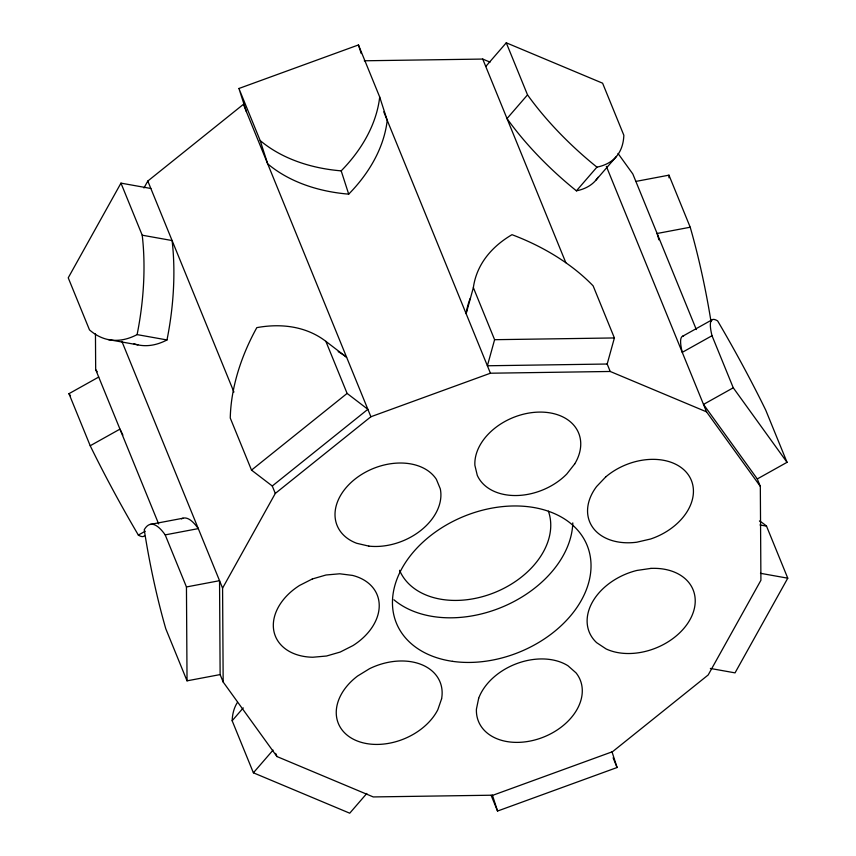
<?xml version="1.0" encoding="UTF-8"?>
<svg xmlns="http://www.w3.org/2000/svg" width="856" height="856" viewBox="0 0 856 856"><rect width="100%" height="100%" fill="white"/><g stroke="black" fill="none" stroke-linecap="round" stroke-linejoin="round"><path stroke-width="1.28" d="M220.131 674.582L187.036 680.841L165.786 628.775A167.348 32.25 79.3 0 1 144.247 529.757A167.348 32.25 79.3 0 1 165.197 534.882L186.448 586.948L219.543 580.689L220.131 674.582L223.17 682.018L276.948 756.543L373.27 796.936L493.067 795.192L612.596 751.664L708.19 674.956L760.909 580.282L760.321 486.379L706.542 411.854L610.221 371.472L607.182 364.025L614.394 337.949L593.144 285.883A167.348 102.988 15.5 0 0 511.995 234.683A167.348 102.988 15.5 0 0 473.357 287.627L466.146 313.703A167.348 102.988 15.5 0 1 470.286 298.273M473.357 287.627L494.597 339.693L487.396 365.769L607.182 364.025M120.964 183.131L68.234 277.815L89.484 329.881A167.348 78.078 -79.9 0 0 137.099 334.61L166.984 339.95A167.348 78.078 -79.9 0 0 172.099 240.547L142.214 235.197L120.964 183.131L150.849 188.481M143.958 187.967L147.81 181.044L243.404 104.336L370.894 416.744L275.3 493.441L222.581 588.125L223.17 682.018M759.433 520.972A167.348 78.078 -79.9 0 1 766.516 526.119L787.766 578.185L735.037 672.87L710.352 668.45M485.759 66.501L506.271 42.8L602.603 83.193L623.842 135.259A167.348 68.234 40.9 0 1 596.932 167.134L576.42 190.834A167.348 68.234 40.9 0 1 507.009 118.567L527.521 94.866L506.271 42.8M595.947 180.124L616.459 156.423M366.817 793.448L349.73 813.2L253.397 772.808L232.158 720.741L243.264 707.901M253.397 772.808L273.053 750.102M251.514 470.115L347.108 393.418L325.858 341.351A167.348 108.445 -52.6 0 0 256.811 327.634A167.348 108.445 -52.6 0 0 230.264 418.049L251.514 470.115L272.272 486.005L275.3 493.441M272.272 486.005L367.866 409.307L347.108 393.418M144.557 535.642A167.348 19.966 60.8 0 1 138.351 535.075A167.348 19.966 60.8 0 1 90.212 445.751L68.962 393.685L98.708 377.057M90.212 445.751L119.958 429.124A167.348 19.966 60.8 0 0 122.879 435.051M138.351 535.075L145.21 531.244M682.51 336.312L712.256 319.684M760.321 486.379L757.293 478.943L787.038 462.315L765.788 410.249A167.348 19.966 60.8 0 0 717.649 320.925A167.348 19.966 60.8 0 0 712.01 335.723L682.264 352.351A167.348 19.966 60.8 0 1 683.537 336.034M712.01 335.723L733.26 387.789L703.504 404.417L757.293 478.943M238.92 88.489L358.45 44.951L379.7 97.017L387.222 120.311A167.348 117.336 -17.9 0 1 348.702 194.141A167.348 117.336 -17.9 0 1 267.693 163.849L260.171 140.555L238.92 88.489L246.442 111.772M370.894 416.744L490.424 373.216L610.221 371.472M491.119 795.31L497.55 811.049L617.08 767.511L611.933 751.579M635.869 181.419L668.964 175.159L690.214 227.225A167.348 32.25 79.3 0 1 710.994 321.407M690.214 227.225L657.119 233.485A167.348 32.25 79.3 0 1 658.906 239.83M149.982 524.471L183.077 518.212M165.197 534.882L198.292 528.612A167.348 32.25 79.3 0 0 181.504 518.875M364.271 60.787L482.731 59.064L490.039 62.124M494.597 339.693L614.394 337.949M108.017 339.522L137.912 344.872M760.021 524.963L766.516 526.119M760.47 573.306L787.766 578.185M325.858 341.351L346.616 357.241A167.348 108.445 -52.6 0 0 338.174 351.656M618.021 153.459L632.83 173.982L696.324 329.56M733.26 387.789L787.038 462.315M95.455 333.904L95.679 369.621L97.231 371.772M68.962 393.685L70.524 395.836M606.348 166.353L706.542 411.854M482.731 59.064L565.827 262.685M383.766 111.836L490.424 373.216M613.121 757.828L617.08 767.511M147.81 181.044L233.923 392.059M121.884 341.384L222.581 588.125M275.643 753.366L276.948 756.543M95.679 369.621L158.67 523.968M358.45 44.951L361.221 53.532M379.7 97.017A167.348 117.336 -17.9 0 1 341.191 170.858L348.702 194.141M492.403 795.117L497.55 811.049M668.964 175.159L668.985 177.802M186.448 586.948L187.036 680.841M166.984 339.95A167.348 78.078 -79.9 0 1 133.996 343.802M598.055 177.278A167.348 68.234 40.9 0 1 576.42 190.834M232.158 720.741A167.348 68.234 40.9 0 1 237.433 702.423M142.214 235.197A167.348 78.078 -79.9 0 1 137.099 334.61M341.191 170.858A167.348 117.336 -17.9 0 1 260.171 140.555M548.396 511.171A80.09 57.031 -22.2 0 1 494.115 592.759A80.09 57.031 -22.2 0 1 399.57 570.31M596.932 167.134A167.348 68.234 40.9 0 1 527.521 94.866M572.792 522.888A102.977 73.316 -22.2 0 1 503.724 606.423A102.977 73.316 -22.2 0 1 393.931 599.788M478.665 698.293L476.418 709.153A54.923 39.108 -22.2 0 0 541.366 737.926A54.923 39.108 -22.2 0 0 576.035 672.87L567.977 665.765A54.923 39.108 -22.2 0 0 478.665 698.293M441.589 698.828L437.823 709.72A54.923 39.108 -22.2 0 1 356.374 740.622A54.923 39.108 -22.2 0 1 357.551 676.058L369.61 668.654A54.923 39.108 -22.2 0 1 441.589 698.828M574.729 463.888L566.779 474.031A54.923 39.108 -22.2 0 1 477.274 475.326L474.887 465.343A54.923 39.108 -22.2 0 1 539.334 412.089A54.923 39.108 -22.2 0 1 574.729 463.888M605.759 476.899L596.6 486.529A54.923 39.108 -22.2 0 0 636.778 542.212L650.581 539.013A54.923 39.108 -22.2 0 0 688.085 474.47A54.923 39.108 -22.2 0 0 605.759 476.899M312.322 578.977L299.579 585.44A54.923 39.108 -22.2 0 0 273.802 630.733A54.923 39.108 -22.2 0 0 312.815 657.237L326.521 656.017L340.217 652.047L352.972 645.585A54.923 39.108 -22.2 0 0 352.533 575.414L339.736 573.788L326.018 574.997L312.322 578.977M650.967 568.395L636.875 570.449A56.068 39.922 -22.2 0 0 596.653 642.674L606.112 648.944A56.068 39.922 -22.2 0 0 689.99 619.658A56.068 39.922 -22.2 0 0 650.967 568.395M368.85 546.117L356.717 543.293A54.923 39.108 -22.2 0 1 354.748 479.317A54.923 39.108 -22.2 0 1 436.389 479.36L440.284 488.797A54.923 39.108 -22.2 0 1 368.85 546.117M452.482 661.335A102.977 73.316 -22.2 0 0 590.351 557.031A102.977 73.316 -22.2 0 0 432.408 534.24A102.977 73.316 -22.2 0 0 452.482 661.335"/></g></svg>
